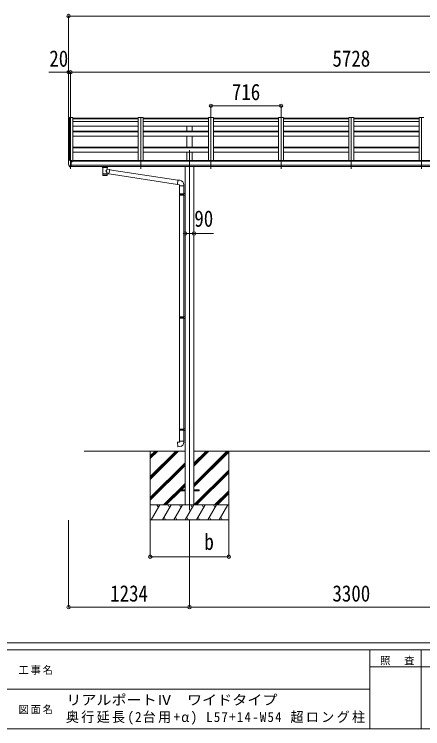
# Model space of a CAD drawing. Units: millimetres at full size; some dimension numbers follow another scale. Extents: x -9783 to 9892, y -6828 to 6752.
# Drawn here: x -420 to 3746, y -6828 to 464 of the extents above; entities that cross this region are included whole.
import ezdxf
from ezdxf.enums import TextEntityAlignment as Align

# ---------------------------------------------------------------- set-up
doc = ezdxf.new("R2010")
doc.units = ezdxf.units.MM
doc.header["$LTSCALE"] = 35
doc.header["$PDMODE"] = 32
doc.header["$PDSIZE"] = 35
for name, color, linetype, lineweight in [('0-0_0', 7, 'Continuous', 9), ('0-1_本体', 4, 'Continuous', 9), ('0-2_部品', 7, 'Continuous', 9), ('0-8_PARTS2', 2, 'Continuous', 9), ('0-A_寸法', 6, 'Continuous', 9), ('F-0_240', 7, 'Continuous', 9)]:
    doc.layers.add(name, color=color, linetype=linetype, lineweight=lineweight)
doc.styles.add('ＭＳ ゴシック', font='')
doc.styles.get('ＭＳ ゴシック').set_extended_font_data('MS Gothic')

msp = doc.modelspace()

# ---------------------------------------------------------------- linework, layer by layer
at = {"layer": '0-0_0'}
for p, q in [((291, -3994.47), (1321.8, -3994.47)), ((967, -3994.47), (967, -4694.47)), ((967, -4255.2), (1227.73, -3994.47)), ((967, -4269.34), (1241.87, -3994.47)), ((967, -4283.48), (1256.02, -3994.47)), ((967, -4071.35), (1043.88, -3994.47)), ((967, -4057.21), (1029.74, -3994.47)), ((967, -4043.07), (1015.6, -3994.47)), ((1412.2, -4330.5), (1748.23, -3994.47)), ((1412.2, -4344.64), (1762.37, -3994.47)), ((1412.2, -4146.65), (1564.38, -3994.47)), ((1412.2, -4132.51), (1550.24, -3994.47)), ((1412.2, -4118.37), (1536.1, -3994.47)), ((1412.2, -3994.47), (4621.8, -3994.47)), ((1412.2, -4358.78), (1767, -4003.99)), ((1767, -3994.47), (1767, -4694.47)), ((967, -4467.33), (1321.8, -4112.53)), ((967, -4481.47), (1321.8, -4126.67)), ((967, -4495.62), (1321.8, -4140.82)), ((1412.2, -4542.63), (1767, -4187.83)), ((1424.5, -4544.47), (1767, -4201.97)), ((1438.65, -4544.47), (1767, -4216.12)), ((1101.99, -4544.47), (1321.8, -4324.66)), ((1270.65, -4389.96), (1321.8, -4338.81)), ((1284.79, -4389.96), (1321.8, -4352.95)), ((1116.14, -4544.47), (1267, -4393.61)), ((1130.28, -4544.47), (1275.79, -4398.96)), ((1622.49, -4544.47), (1767, -4399.96)), ((1636.64, -4544.47), (1767, -4414.11)), ((1650.78, -4544.47), (1767, -4428.25)), ((1767, -4544.47), (967, -4544.47)), ((977.29, -4694.47), (1063.89, -4544.47)), ((1048.89, -4570.45), (1033.89, -4544.47)), ((1092.76, -4694.47), (1179.36, -4544.47)), ((1164.36, -4570.45), (1149.36, -4544.47)), ((1208.23, -4694.47), (1294.83, -4544.47)), ((1279.83, -4570.45), (1264.83, -4544.47)), ((1323.7, -4694.47), (1410.3, -4544.47)), ((1395.3, -4570.45), (1380.3, -4544.47)), ((1439.17, -4694.47), (1525.77, -4544.47)), ((1510.77, -4570.45), (1495.77, -4544.47)), ((1554.64, -4694.47), (1641.24, -4544.47)), ((1611.24, -4544.47), (1626.24, -4570.45)), ((1670.11, -4694.47), (1756.71, -4544.47)), ((967, -4694.47), (1767, -4694.47)), ((1107.76, -4668.49), (1122.76, -4694.47)), ((1223.23, -4668.49), (1238.23, -4694.47)), ((1338.7, -4668.49), (1353.7, -4694.47)), ((1454.17, -4668.49), (1469.17, -4694.47)), ((1569.64, -4668.49), (1584.64, -4694.47)), ((1685.11, -4668.49), (1700.11, -4694.47))]:
    msp.add_line(p, q, dxfattribs=at)
at = {"layer": '0-1_本体'}
for p, q in [((133.01, -590.56), (133, -1031.62)), ((133.95, -589.68), (141.78, -589.26)), ((142, -589.34), (142, -1025.07)), ((142.08, -589.46), (142.7, -591.08)), ((178, -589.25), (178, -1035.25)), ((844, -595.34), (178, -595.34)), ((178, -602.25), (844, -602.25)), ((178, -628.97), (844, -628.97)), ((178, -631.55), (844, -631.55)), ((844, -589.25), (844, -1028.55)), ((894, -589.25), (844, -589.25)), ((894, -589.25), (894, -1028.55)), ((1560, -595.34), (894, -595.34)), ((894, -602.25), (1560, -602.25)), ((894, -628.97), (1560, -628.97)), ((894, -631.55), (1560, -631.55)), ((1560, -589.25), (1560, -1028.55)), ((1610, -589.25), (1560, -589.25)), ((1610, -589.25), (1610, -1028.55)), ((2276, -595.34), (1610, -595.34)), ((1610, -602.25), (2276, -602.25)), ((1610, -628.97), (2276, -628.97)), ((1610, -631.55), (2276, -631.55)), ((2276, -589.25), (2276, -1028.55)), ((2326, -589.25), (2276, -589.25)), ((2326, -589.25), (2326, -1028.55)), ((2992, -595.34), (2326, -595.34)), ((2326, -602.25), (2992, -602.25)), ((2326, -628.97), (2992, -628.97)), ((2326, -631.55), (2992, -631.55)), ((2992, -589.25), (2992, -1028.55)), ((3042, -589.25), (2992, -589.25)), ((3042, -589.25), (3042, -1028.55)), ((3708, -595.34), (3042, -595.34)), ((3042, -602.25), (3708, -602.25)), ((3042, -628.97), (3708, -628.97)), ((3042, -631.55), (3708, -631.55)), ((3708, -589.25), (3708, -1028.55)), ((3758, -589.25), (3708, -589.25)), ((178, -676.29), (844, -676.29)), ((894, -676.29), (1560, -676.29)), ((1339.5, -730.02), (1339.5, -676.29)), ((1394.5, -730.02), (1394.5, -676.29)), ((1610, -676.29), (2276, -676.29)), ((2326, -676.29), (2992, -676.29)), ((3042, -676.29), (3708, -676.29)), ((178, -730.02), (844, -730.02)), ((178, -735.59), (844, -735.59)), ((178, -779.58), (844, -779.58)), ((894, -730.02), (1560, -730.02)), ((894, -735.59), (1560, -735.59)), ((894, -779.58), (1560, -779.58)), ((1339.5, -893.67), (1339.5, -779.58)), ((1394.5, -893.67), (1394.5, -779.58)), ((1610, -730.02), (2276, -730.02)), ((1610, -735.59), (2276, -735.59)), ((1610, -779.58), (2276, -779.58)), ((2326, -730.02), (2992, -730.02)), ((2326, -735.59), (2992, -735.59)), ((2326, -779.58), (2992, -779.58)), ((3042, -730.02), (3708, -730.02)), ((3042, -735.59), (3708, -735.59)), ((3042, -779.58), (3708, -779.58)), ((178, -893.67), (844, -893.67)), ((178, -900.47), (844, -900.47)), ((178, -944.02), (844, -944.02)), ((894, -893.67), (1560, -893.67)), ((894, -900.47), (1560, -900.47)), ((894, -944.02), (1560, -944.02)), ((1339.5, -1028.55), (1339.5, -944.02)), ((1394.5, -1028.55), (1394.5, -944.02)), ((1610, -893.67), (2276, -893.67)), ((1610, -900.47), (2276, -900.47)), ((1610, -944.02), (2276, -944.02)), ((2326, -893.67), (2992, -893.67)), ((2326, -900.47), (2992, -900.47)), ((2326, -944.02), (2992, -944.02)), ((3042, -893.67), (3708, -893.67)), ((3042, -900.47), (3708, -900.47)), ((3042, -944.02), (3708, -944.02)), ((5874.5, -1035.25), (159.5, -1035.25)), ((159.5, -1076.48), (5874.5, -1076.48)), ((5874.5, -1088.32), (159.5, -1088.25)), ((183, -1035.25), (183, -1028.55)), ((5851, -1028.55), (183, -1028.55)), ((1321.8, -1088.41), (1321.8, -4544.49)), ((1412.2, -1088.41), (1412.2, -4544.49))]:
    msp.add_line(p, q, dxfattribs=at)
msp.add_lwpolyline([(142.7, -1025.07), (142.7, -589.25), (178, -589.25)], dxfattribs=at)
msp.add_circle((166.97, -1039.99), 3, dxfattribs=at)
for centre, radius, start, end in [((134, -590.67), 1, 93, 173.32986), ((141.8, -589.57), 0.301, 21.06327, 92.86679)]:
    msp.add_arc(centre, radius, start, end, dxfattribs=at)
at = {"layer": '0-2_部品'}
for p, q in [((131, -1034.44), (131, -1035.07)), ((137.91, -1025.64), (133.85, -1031.45)), ((145.38, -1091.76), (135.63, -1076.38)), ((151.5, -1093.48), (147.79, -1093.25)), ((151.5, -1093.48), (153, -1093.57)), ((153, -1093.57), (153, -1025.07)), ((154.5, -1025.99), (153, -1025.99)), ((159.5, -1034.8), (153, -1034.41)), ((153, -1091.37), (153.5, -1091.37)), ((153.5, -1091.37), (154, -1090.37)), ((159.5, -1090.37), (154, -1090.37)), ((154.5, -1025.99), (154.5, -1032.16)), ((164.18, -1027.49), (154.5, -1026.76)), ((154.5, -1029.76), (168.5, -1029.81)), ((163.97, -1039.99), (164.5, -1039.99)), ((164.5, -1039.99), (164.8, -1039.99)), ((165, -1029.8), (165, -1027.9)), ((169.5, -1030.92), (169.5, -1035.25)), ((477.3, -1094.58), (477.3, -1088.46)), ((531.3, -1094.58), (531.3, -1088.46)), ((481.4, -1099.08), (481.38, -1179.37)), ((527.2, -1116.65), (527.2, -1099.06)), ((552.42, -1120.56), (527.2, -1116.64)), ((527.22, -1179.37), (527.2, -1162.74)), ((527.2, -1162.99), (545.4, -1165.82)), ((552.42, -1120.56), (545.4, -1165.82)), ((1243.86, -1272.39), (545.67, -1164.07)), ((1247.53, -1230.46), (552.11, -1122.57)), ((1268.52, -1230.52), (1247.69, -1228.7)), ((1263.6, -1286.26), (1309.6, -1286.26)), ((1265.6, -1286.26), (1265.6, -1368.92)), ((1307.6, -1286.26), (1307.6, -1366.36)), ((1309.6, -1286.26), (1309.6, -1275.35)), ((1263.6, -1370.92), (1264.6, -1368.92)), ((1263.6, -1370.92), (1307.6, -1370.92)), ((1263.6, -1370.92), (1263.6, -1378.92)), ((1263.6, -1378.92), (1307.6, -1378.92)), ((1263.6, -1378.92), (1264.6, -1380.92)), ((1264.6, -1368.92), (1307.6, -1368.92)), ((1264.6, -1380.92), (1307.6, -1380.92)), ((1265.6, -1380.92), (1265.6, -2625.11)), ((1303.12, -1370.92), (1302.7, -1368.92)), ((1305.6, -1366.42), (1321.6, -1365.95)), ((1305.6, -1368.42), (1305.6, -1366.42)), ((1305.6, -1368.42), (1307.6, -1368.42)), ((1305.6, -1383.42), (1305.6, -1381.42)), ((1305.6, -1383.42), (1321.6, -1383.89)), ((1307.6, -1383.48), (1307.6, -2622.55)), ((1321.6, -1365.95), (1321.6, -1383.89)), ((1263.6, -2627.11), (1264.6, -2625.11)), ((1264.6, -2625.11), (1307.6, -2625.11)), ((1303.12, -2627.11), (1302.7, -2625.11)), ((1305.6, -2622.61), (1321.6, -2622.14)), ((1305.6, -2624.61), (1305.6, -2622.61)), ((1305.6, -2624.61), (1307.6, -2624.61)), ((1321.6, -2622.14), (1321.6, -2640.08)), ((1263.6, -2627.11), (1307.6, -2627.11)), ((1263.6, -2627.11), (1263.6, -2635.11)), ((1263.6, -2635.11), (1307.6, -2635.11)), ((1263.6, -2635.11), (1264.6, -2637.11)), ((1264.6, -2637.11), (1307.6, -2637.11)), ((1265.6, -2637.11), (1265.6, -3770.27)), ((1305.6, -2639.61), (1305.6, -2637.61)), ((1305.6, -2639.61), (1321.6, -2640.08)), ((1307.6, -2639.67), (1307.6, -3767.71)), ((1263.6, -3772.27), (1264.6, -3770.27)), ((1263.6, -3772.27), (1307.6, -3772.27)), ((1263.6, -3772.27), (1263.6, -3780.27)), ((1263.6, -3780.27), (1307.6, -3780.27)), ((1263.6, -3780.27), (1264.6, -3782.27)), ((1264.6, -3770.27), (1307.6, -3770.27)), ((1264.6, -3782.27), (1307.6, -3782.27)), ((1265.6, -3782.27), (1265.6, -3892.27)), ((1303.12, -3772.27), (1302.7, -3770.27)), ((1305.6, -3767.77), (1321.6, -3767.3)), ((1305.6, -3769.77), (1305.6, -3767.77)), ((1305.6, -3769.77), (1307.6, -3769.77)), ((1305.6, -3784.77), (1305.6, -3782.77)), ((1305.6, -3784.77), (1321.6, -3785.24)), ((1307.6, -3784.83), (1307.6, -3892.27)), ((1321.6, -3767.3), (1321.6, -3785.24)), ((1263.6, -3892.27), (1309.6, -3892.27)), ((1263.6, -3902.27), (1263.6, -3892.27)), ((1309.6, -3892.27), (1309.6, -3903.19))]:
    msp.add_line(p, q, dxfattribs=at)
at = {"layer": '0-2_部品', "color": 4}
for p, q in [((1266.8, -4389.96), (1266.8, -4398.96)), ((1266.8, -4389.96), (1321.8, -4389.96)), ((1266.8, -4398.96), (1321.8, -4398.96)), ((1411.8, -4389.96), (1466.8, -4389.96)), ((1411.8, -4398.96), (1466.8, -4398.96)), ((1466.8, -4389.96), (1466.8, -4398.96))]:
    msp.add_line(p, q, dxfattribs=at)
at = {"layer": '0-2_部品'}
for points in [[(153, -1025.07), (141, -1025.07), (138.67, -1025.21)], [(153, -1079.68), (156.16, -1079.27), (159.5, -1078.84)], [(159.5, -1090.37), (159.5, -1032.16), (154.5, -1032.16)], [(164.18, -1027.49), (164.34, -1027.5), (164.5, -1027.54), (164.65, -1027.58), (164.77, -1027.63), (164.87, -1027.69), (164.94, -1027.76), (164.99, -1027.83), (165, -1027.9)], [(164.8, -1038.8), (164.8, -1039.99), (169.5, -1039.99)], [(169.5, -1038.37), (169.5, -1039.99), (169.97, -1039.99)], [(477.34, -1094.63), (477.31, -1094.28), (477.56, -1093.32), (478.08, -1092.44), (478.89, -1091.6), (480, -1090.8), (481.4, -1090.08)], [(527.2, -1090.09), (527.43, -1090.18), (528.79, -1090.92), (529.9, -1091.76), (530.66, -1092.63), (531.12, -1093.53), (531.29, -1094.41)], [(477.34, -1094.52), (477.31, -1094.88), (477.56, -1095.83), (478.08, -1096.72), (478.89, -1097.55), (480, -1098.35), (481.4, -1099.08)], [(527.2, -1099.06), (527.43, -1098.97), (528.79, -1098.24), (529.9, -1097.39), (530.66, -1096.52), (531.12, -1095.62), (531.29, -1094.74)], [(1247.69, -1228.7), (1243.68, -1274.52), (1263.6, -1276.26), (1263.6, -1286.26)], [(1303.12, -1370.92), (1303.12, -1378.92), (1302.7, -1380.92)], [(1305.6, -1381.42), (1307.6, -1381.42), (1307.6, -1368.42)], [(1305.6, -2637.61), (1307.6, -2637.61), (1307.6, -2624.61)], [(1303.12, -2627.11), (1303.12, -2635.11), (1302.7, -2637.11)], [(1303.12, -3772.27), (1303.12, -3780.27), (1302.7, -3782.27)], [(1305.6, -3782.77), (1307.6, -3782.77), (1307.6, -3769.77)], [(1268.52, -3948.02), (1247.69, -3949.84), (1243.68, -3904.01), (1263.6, -3902.27)]]:
    msp.add_lwpolyline(points, dxfattribs=at)
for centre, radius, start, end in [((134, -1034.44), 3, 93, 180), ((323.49, -1035.07), 192.49, 180.0008, 192.1233), ((138.23, -1074.88), 3, 191.83348, 210), ((138.73, -1026.21), 1, 93.5, 145), ((147.98, -1090.26), 3, 210, 266.5), ((167, -1039.99), 2.5, 151.64236, 180), ((167, -1039.99), 2.5, 0, 151.64236), ((494.37, -1139.79), 51.38, 92.46126, 104.61963), ((514.25, -1139.79), 51.38, 75.38037, 87.53874), ((1264.6, -1275.35), 45, 0, 85), ((1264.6, -3903.19), 45, 275, 0)]:
    msp.add_arc(centre, radius, start, end, dxfattribs=at)
for centre, major_axis, ratio, start_param, end_param in [((168.5, -1030.92), (-0.02, 1.1), 0.906239, 4.6917496, 6.2625459), ((504.3, -1100.27), (-22.91, -0.42), 0.072511, 4.711586, 6.2823824), ((504.3, -1166.93), (22.91, 0), 0.122865, 6.2831853, 9.424778), ((504.32, -1098.64), (-22.91, -0.42), 0.072511, 4.711586, 6.2823824), ((504.28, -1098.65), (22.92, -0.42), 0.07247, 0.0008089, 1.5716053), ((504.28, -1100.27), (22.92, -0.42), 0.07247, 0.0008089, 1.5716053), ((504.3, -1136.2), (-22.81, 26.62), 0.234429, 3.1563334, 4.5976381), ((506.85, -1138.84), (20.32, 22.25), 0.045535, 4.9756507, 6.2441899), ((515.3, -1094.58), (16, 0), 0.361356, 0, 0.0194874), ((515.3, -1094.58), (16, 0), 0.361356, 6.2636979, 6.2831853), ((504.3, -1179.37), (22.92, 0), 0.101955, 6.2829723, 9.4248207), ((504.3, -1179.37), (22.92, 0), 0.101955, 3.1415499, 6.2833984)]:
    msp.add_ellipse(centre, major_axis=major_axis, ratio=ratio, start_param=start_param, end_param=end_param, dxfattribs=at)
at = {"layer": '0-8_PARTS2'}
for p, q in [((153, -592.4), (153, -1111.68)), ((869, -592.4), (869, -1111.68)), ((1585, -592.4), (1585, -1111.68)), ((2301, -592.4), (2301, -1111.68)), ((3017, -592.4), (3017, -1111.68)), ((3733, -592.4), (3733, -1111.68)), ((1367, -922.87), (1367, -4598.1))]:
    msp.add_line(p, q, dxfattribs=at)
at = {"layer": '0-A_寸法'}
for p, q in [((133.01, 446.85), (133.01, -127.56)), ((133.01, 446.85), (7332.99, 446.85)), ((133.01, -127.56), (-66.99, -127.56)), ((133.01, -127.56), (133.01, -583.14)), ((153, -127.56), (133.01, -127.56)), ((153, -127.56), (153, -583.14)), ((153, -127.56), (5881, -127.56)), ((153, -127.56), (153, -583.14)), ((1585, -469), (1585, -586.61)), ((1585, -469), (2301, -469)), ((2301, -469), (2301, -586.61)), ((1321.8, -1773.21), (1412.2, -1773.21)), ((1412.2, -1773.21), (1612.2, -1773.21)), ((133, -5587.35), (133, -4697.95)), ((967, -5072.36), (967, -4697.95)), ((1367, -5587.35), (1367, -4697.95)), ((1767, -5072.36), (1767, -4697.95)), ((967, -5072.36), (1767, -5072.36)), ((133, -5587.35), (1367, -5587.35)), ((1367, -5587.35), (4667, -5587.35))]:
    msp.add_line(p, q, dxfattribs=at)
for p in [(133.01, 446.85), (133.01, -127.56), (153, -127.56), (1585, -469), (2301, -469), (1321.8, -1773.21), (1412.2, -1773.21), (967, -5072.36), (1767, -5072.36), (133, -5587.35), (1367, -5587.35)]:
    msp.add_point(p, dxfattribs=at)
at = {"layer": 'F-0_240', "color": 5}
for p, q in [((-9783.03, -5953.1), (9396.97, -5953.1)), ((-9783.03, -6023.1), (6285.75, -6023.1)), ((3205.75, -6023.1), (3205.75, -6828.1)), ((3730.75, -6023.1), (3730.75, -6828.1)), ((3205.75, -6198.1), (5305.75, -6198.1)), ((-3969.25, -6425.6), (3205.75, -6425.6)), ((-9783.03, -6828.1), (9396.97, -6828.1))]:
    msp.add_line(p, q, dxfattribs=at)

# ---------------------------------------------------------------- texts
at = {"layer": '0-A_寸法', "color": 7, "style": 'ＭＳ ゴシック', "width": 0.85}
for s, p in [('20', (-63.24, -120.56)), ('5728', (2824.5, -120.56)), ('716', (1798.63, -462)), ('90', (1415.95, -1754.21)), ('b', (1518.88, -5053.36)), ('1234', (557.5, -5580.35)), ('3300', (2824.5, -5580.35))]:
    msp.add_text(s, height=166.8, dxfattribs=at).set_placement(p, align=Align.BOTTOM_LEFT)
at = {"layer": 'F-0_240', "style": 'ＭＳ ゴシック', "width": 1.1}
msp.add_text('リアルポートⅣ\u3000ワイドタイプ', height=102.6, dxfattribs=at).set_placement((109.35, -6616.22), align=Align.BOTTOM_LEFT)
at = {"layer": 'F-0_240', "attachment_point": 7, "style": 'ＭＳ ゴシック'}
for s, insert, char_height in [('\\T1.17;照\u3000査', (3310.76, -6180.6), 76.98), ('\\T1.17;工事名', (-376.96, -6276.85), 76.98), ('\\T1.17;図面名', (-376.96, -6679.35), 76.98), ('\\T1.18;\\W0.95;奥行延長(2台用+α)\\~L57+14-W54\\~超ロング柱', (105.77, -6786.55), 102.6)]:
    msp.add_mtext(s, dxfattribs=dict(at, insert=insert, char_height=char_height))

doc.saveas('drawing.dxf')
